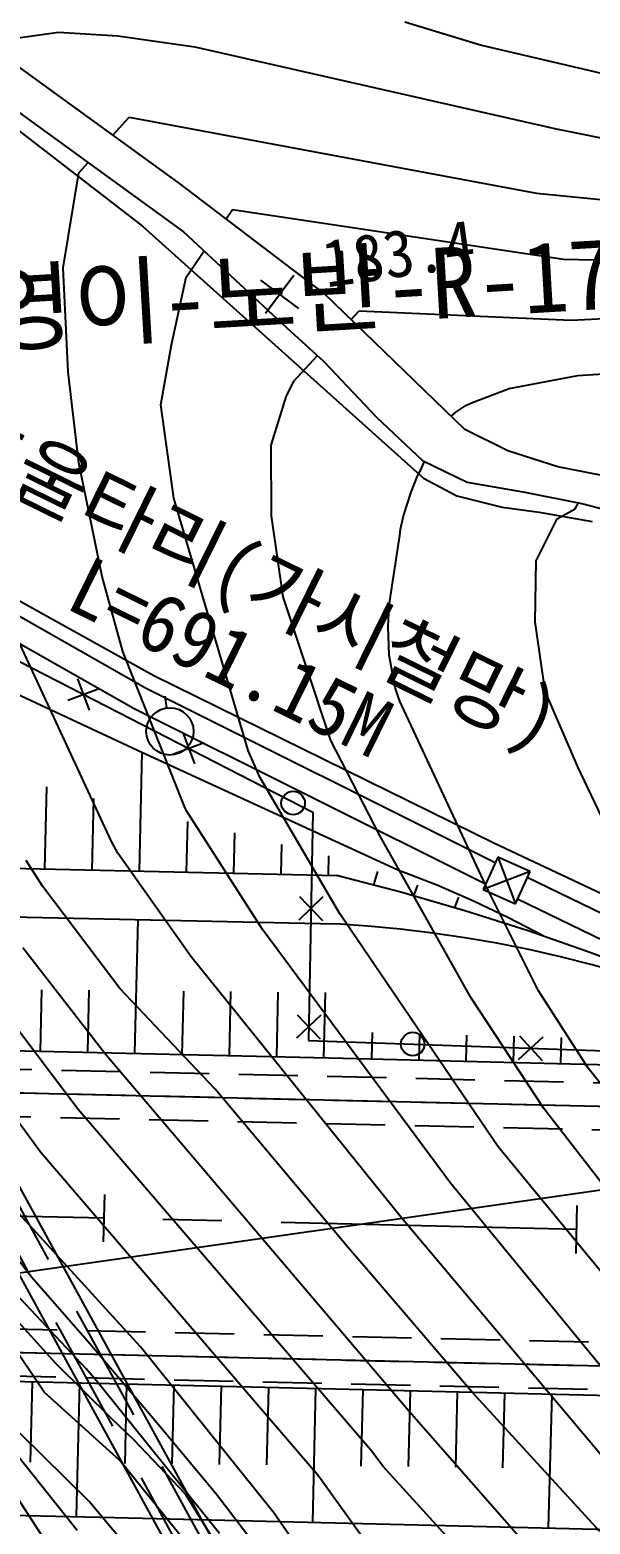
# Model space of a CAD drawing. Header units: millimetres. Extents: x 12262 to 13058, y 1103 to 1809.
# Drawn here: x 12924.6 to 12948.3, y 1471.8 to 1535.1 of the extents above; entities that cross this region are included whole.
import ezdxf
from ezdxf.xclip import XClip

# ---------------------------------------------------------------- set-up
doc = ezdxf.new("R2010")
doc.units = ezdxf.units.MM
doc.header["$LTSCALE"] = 10
doc.header["$MEASUREMENT"] = 0
doc.header["$XCLIPFRAME"] = 2
for name, pattern in [('CENTER', [2, 1.25, -0.25, 0.25, -0.25]), ('DASHED', [0.75, 0.5, -0.25]), ('HIDDEN', [0.375, 0.25, -0.125])]:
    doc.linetypes.add(name, pattern=pattern)
doc.layers.add('TZ-BASE', color=253, linetype='Continuous')
doc.layers.add('TZ-CABL', color=4, linetype='Continuous')
doc.styles.add('HANA', font='GulimChe.ttf')
doc.styles.get("Standard").update_dxf_attribs({"font": 'GulimChe.ttf'})
doc.linetypes.add('XXO_LINE', pattern='A,2.5,["X",Standard,S=1,R=0,X=-1,Y=-0.5],5,["X",Standard,S=1,R=0,X=-1,Y=-0.5],5,-0.5,[133,GulimChe.ttf,S=0.5,R=0,X=-0.5,Y=0],-0.5,2.5', length=16)
doc.linetypes.add('ZIGZAG', pattern='A,0.0001,-0.2,[131,ltypeshp.shx,S=0.2,R=0,X=-0.2,Y=0],-0.4,[131,ltypeshp.shx,S=0.2,R=180,X=0.2,Y=0],-0.2', length=0.8001)

# ---------------------------------------------------------------- blocks, each defined once
blk = doc.blocks.new('JD-GJG5SREGSF3')
at = {"layer": 'TZ-BASE'}
for p, q in [((562.927, 59.826, -67.88), (581.537, 45.461, -67.88)), ((592.641, 54.107, -75), (595.892, 53.128, -75)), ((576.278, 53.429, -74), (577.996, 53.675, -74)), ((577.996, 53.675, -74), (580.494, 53.516, -74)), ((580.494, 53.516, -74), (583.757, 53.054, -74)), ((595.892, 53.128, -75), (612.395, 49.237, -75)), ((599.37, -37.23), (549.968, 52.955)), ((572.643, 52.936, -68.111), (583.282, 45.219, -68.111)), ((583.101, 47.276, -75.681), (575.906, 52.505, -75.681)), ((583.757, 53.054, -74), (599.047, 49.577, -74)), ((597.792, -38.095), (548.389, 52.09)), ((580.295, 49.316, -73), (580.985, 50.08, -73)), ((580.985, 50.08, -73), (598.222, 46.864, -73)), ((599.047, 49.577, -74), (622.382, 44.974, -74)), ((578.848, 47.713, -73), (579.242, 48.15, -73)), ((578.183, 43.7, -73), (578.848, 47.713, -73)), ((589.231, 42.618, -75.681), (583.101, 47.276, -75.681)), ((598.222, 46.864, -73), (604.465, 46.235, -73)), ((585.085, 45.769, -72), (585.359, 46.169, -72)), ((585.359, 46.169, -72), (599.353, 44.068, -72)), ((581.537, 45.461, -67.88), (593.441, 34.796, -67.88)), ((583.282, 45.219, -68.111), (587.653, 41.164, -68.111)), ((583.396, 43.31, -72), (584.152, 44.412, -72)), ((578.4, 39.297, -73), (578.183, 43.7, -73)), ((599.353, 44.068, -72), (603.361, 43.966, -72)), ((582.775, 40.438, -72), (583.396, 43.31, -72)), ((586.542, 43.183, -71.613), (588.142, 41.983, -71.613)), ((586.742, 41.783, -71.613), (587.942, 43.383, -71.613)), ((595.188, 36.862, -75.681), (589.231, 42.618, -75.681)), ((590.373, 41.514, -71), (590.716, 41.881, -71)), ((590.716, 41.881, -71), (599.686, 41.482, -71)), ((587.653, 41.164, -68.111), (589.214, 39.741, -68.111)), ((599.686, 41.482, -71), (602.326, 41.626, -71)), ((582.313, 37.897, -72), (582.775, 40.438, -72)), ((587.944, 38.908, -71), (588.947, 39.984, -71)), ((578.847, 35.443, -73), (578.4, 39.297, -73)), ((589.214, 39.741, -68.111), (591.449, 37.379, -68.111)), ((599.97, 39.143, -70), (602.449, 39.308, -70)), ((587.626, 38.244, -71), (587.944, 38.908, -71)), ((595.47, 37.987, -70), (597.058, 38.593, -70)), ((597.058, 38.593, -70), (599.97, 39.143, -70)), ((586.991, 36.194, -71), (587.626, 38.244, -71)), ((595.222, 37.873, -70), (595.47, 37.987, -70)), ((582.876, 33.956, -72), (582.313, 37.897, -72)), ((591.449, 37.379, -68.111), (593.396, 35.543, -68.111)), ((594.606, 37.424, -70), (594.802, 37.593, -70)), ((594.802, 37.593, -70), (595.222, 37.873, -70)), ((561.895, 37.152), (581.668, 25.927)), ((597.009, 35.953, -75.681), (595.188, 36.862, -75.681)), ((561.397, 36.284), (581.198, 25.044)), ((587.005, 33.205, -71), (586.991, 36.194, -71)), ((579.843, 30.636, -73), (578.847, 35.443, -73)), ((593.396, 35.543, -68.111), (595.281, 34.626, -68.111)), ((593.412, 35.351, -70), (593.477, 35.504, -70)), ((599.119, 35.281, -75.681), (597.009, 35.953, -75.681)), ((592.916, 34.212, -70), (593.174, 34.854, -70)), ((593.174, 34.854, -70), (593.238, 35.015, -70)), ((593.238, 35.015, -70), (593.321, 35.151, -70)), ((593.321, 35.151, -70), (593.412, 35.351, -70)), ((593.441, 34.796, -67.88), (594.841, 34.052, -67.88)), ((601.57, 34.794, -75.681), (599.119, 35.281, -75.681)), ((592.585, 33.199, -70), (592.916, 34.212, -70)), ((595.281, 34.626, -68.111), (597.72, 34.203, -68.111)), ((597.72, 34.203, -68.111), (600.13, 33.722, -68.111)), ((586.017, 23.274, -72), (582.876, 33.956, -72)), ((594.841, 34.052, -67.88), (596.765, 33.574, -67.88)), ((596.765, 33.574, -67.88), (598.324, 33.358, -67.88)), ((599.855, 33.495, -69), (599.993, 33.75, -69)), ((600.13, 33.722, -68.111), (602.625, 33.081, -68.111)), ((587.496, 29.77, -71), (587.005, 33.205, -71)), ((592.467, 32.645, -70), (592.585, 33.199, -70)), ((598.209, 31.3, -69), (599.09, 33.076, -69)), ((598.324, 33.358, -67.88), (600.576, 32.962, -67.88)), ((599.09, 33.076, -69), (599.855, 33.495, -69)), ((591.979, 29.43, -70), (592.428, 32.375, -70)), ((592.428, 32.375, -70), (592.467, 32.645, -70)), ((598.166, 28.716, -69), (598.209, 31.3, -69)), ((565.578, 30.629, 255), (581.517, 23.202, 255)), ((580.71, 27.46, -73), (579.843, 30.636, -73)), ((575.145, 30.263), (582.026, 26.449)), ((589.465, 23.828, -71), (587.496, 29.77, -71)), ((580.232, 19.425, -74), (575.728, 29.12, -74)), ((591.936, 28.505, -70), (591.979, 29.43, -70)), ((591.983, 27.313, -70), (591.936, 28.505, -70)), ((598.585, 25.786, -69), (598.166, 28.716, -69)), ((583.347, 20.83, -73), (580.71, 27.46, -73)), ((592.238, 25.944, -70), (591.983, 27.313, -70)), ((581.668, 25.927), (596.472, 18.535)), ((582.026, 26.449), (596.443, 19.349)), ((592.415, 25.39, -70), (592.238, 25.944, -70)), ((582.491, 25.567, -72.116), (582.562, 25.072, -72.116)), ((596.074, 17.559, -70), (592.415, 25.39, -70)), ((599.971, 22.581, -69), (598.585, 25.786, -69)), ((581.198, 25.044), (596.06, 17.623)), ((589.5, 23.726, -71), (589.465, 23.828, -71)), ((591.597, 19.644, -71), (589.5, 23.726, -71)), ((581.517, 23.202, -255), (581.396, 18.168, -255)), ((581.517, 23.202, 255), (592.509, 18.153, 255)), ((586.505, 22.151, -72), (586.017, 23.274, -72)), ((589.899, 16.367, -72), (586.505, 22.151, -72)), ((604.547, 12.924, -69), (599.971, 22.581, -69)), ((577.481, 21.731, -255), (577.397, 18.257, -255)), ((579.469, 21.245, -255), (579.396, 18.212, -255)), ((583.401, 20.718, -73), (583.347, 20.83, -73)), ((583.447, 20.273, -255), (583.395, 18.124, -255)), ((586.616, 15.704, -73), (583.401, 20.718, -73)), ((585.436, 19.786, -255), (585.395, 18.08, -255)), ((595.442, 12.824, -71), (591.597, 19.644, -71)), ((580.499, 18.932, -74), (580.232, 19.425, -74)), ((587.425, 19.3, -255), (587.394, 18.036, -255)), ((596.443, 19.349), (605.959, 14.864)), ((81.905, -69.474), (700.519, 18.903)), ((561.007, 18.618, -255), (589.759, 17.983, -255)), ((577.314, 17.529, -75), (576.618, 18.62, -75)), ((583.603, 14.545, -74), (580.499, 18.932, -74)), ((589.414, 18.814, -255), (589.394, 17.992, -255)), ((596.575, 18.762), (595.958, 17.395)), ((596.575, 18.762), (597.325, 16.778)), ((597.942, 18.145), (596.575, 18.762)), ((591.334, 17.583), (591.506, 18.148, 13.52)), ((597.942, 18.145), (595.958, 17.395)), ((597.325, 16.778), (597.942, 18.145)), ((603.988, 14.901, -251.503), (597.827, 17.891, -254.615)), ((580.589, 13.202, -75), (577.314, 17.529, -75)), ((593.179, 17.572, -59.31), (593.016, 17.126, -71)), ((595.958, 17.395), (597.325, 16.778)), ((598.295, 13.103, -70), (596.074, 17.559, -70)), ((560.962, 16.569, -255), (589.706, 15.934, -255)), ((594.912, 17.07, -59.31), (594.749, 16.624, -71)), ((603.577, 13.992, -255), (597.416, 16.98, -255)), ((581.346, 16.119, -255), (581.21, 10.46, -255)), ((596.591, 6.495, -72), (589.899, 16.367, -72)), ((594.579, 4.957, -73), (586.616, 15.704, -73)), ((580.002, 10.374, -76), (576.481, 14.928, -76)), ((592.499, 3.499, -74), (583.603, 14.545, -74)), ((578.825, 8.086, -77), (575.041, 13.08, -77)), ((577.274, 13.148, -255), (577.211, 10.549, -255)), ((579.274, 13.128, -255), (579.21, 10.505, -255)), ((584.615, 8.94, -75), (580.589, 13.202, -75)), ((583.274, 13.087, -255), (583.209, 10.411, -255)), ((585.274, 13.067, -255), (585.209, 10.363, -255)), ((587.274, 13.047, -255), (587.208, 10.315, -255)), ((589.274, 13.026, -255), (589.208, 10.267, -255)), ((598.524, 8.127, -71), (595.442, 12.824, -71)), ((600.402, 9.827, -70), (598.295, 13.103, -70)), ((577.225, 6.273, -78), (573.491, 11.36, -78)), ((591.261, 11.337, -255), (591.232, 10.218, -255)), ((593.261, 11.285, -255), (593.232, 10.17, -255)), ((595.26, 11.232, -255), (595.231, 10.122, -255)), ((597.259, 11.18, -255), (597.23, 10.073, -255)), ((599.259, 11.128, -255), (599.23, 10.025, -255)), ((592.827, -4.696, -76), (580.002, 10.374, -76)), ((603.29, 6.209, -70), (600.402, 9.827, -70)), ((577.383, -3.882, -81), (568.649, 9.02, -81)), ((590.304, 2.162, -75), (584.615, 8.94, -75)), ((591.21, -6.336, -77), (578.825, 8.086, -77)), ((607.036, -2.896, -71), (598.524, 8.127, -71)), ((603.101, -1.415, -72), (596.591, 6.495, -72)), ((588.959, -7.394, -78), (577.225, 6.273, -78)), ((579.931, 4.479), (579.885, 2.48)), ((603.683, -6.138, -73), (594.579, 4.957, -73)), ((576.865, 0.973, -67.88), (574.312, 4.248, -67.88)), ((581.463, -1.97, -79), (576.03, 3.987, -79)), ((599.923, 4.018), (599.883, 1.981)), ((602.852, -8.82, -74), (592.499, 3.499, -74)), ((579.166, -2.902, -80), (574.313, 2.258, -80)), ((591.18, 1.152, -75), (590.304, 2.162, -75)), ((579.313, -1.842, -67.88), (576.865, 0.973, -67.88)), ((595.482, -3.867, -75), (591.18, 1.152, -75)), ((576.03, -0.626, -255), (577.867, -2.659, -255)), ((582.154, -5.178, -67.88), (579.313, -1.842, -67.88)), ((587.104, -8.983, -79), (581.463, -1.97, -79)), ((577.867, -2.659, -255), (580.231, -4.997, -255)), ((579.604, -3.407, -80), (579.166, -2.902, -80)), ((576.873, -3.447, -255), (576.791, -6.852, -255)), ((578.873, -3.491, -255), (578.736, -9.15, -255)), ((584.808, -9.864, -80), (579.604, -3.407, -80)), ((580.872, -3.536, -255), (580.791, -6.897, -255)), ((582.872, -3.584, -255), (582.791, -6.92, -255)), ((584.871, -3.633, -255), (584.791, -6.942, -255)), ((586.871, -3.681, -255), (586.792, -6.965, -255)), ((588.87, -3.729, -255), (588.734, -9.387, -255)), ((590.867, -3.777, -255), (590.783, -7.01, -255)), ((580.59, -6.775, -81), (577.383, -3.882, -81)), ((592.866, -3.825, -255), (592.783, -7.033, -255)), ((594.866, -3.874, -255), (594.783, -7.055, -255)), ((600.903, -9.786, -75), (595.482, -3.867, -75)), ((596.865, -3.922, -255), (596.783, -7.078, -255)), ((598.865, -3.97, -255), (598.717, -9.628, -255)), ((578.778, -9.734, -82), (574.58, -4.469, -82)), ((580.231, -4.997, -255), (581.167, -5.889, -255)), ((601.611, -14.706, -76), (592.827, -4.696, -76)), ((579.28, -8.507, -80.172), (576.355, -5.625, -80.172)), ((584.676, -8.216, -67.88), (582.154, -5.178, -67.88)), ((581.167, -5.889, -255), (583.348, -8.18, -255)), ((583.419, -10.281, -81), (580.59, -6.775, -81)), ((591.731, -7.03, -77), (591.21, -6.336, -77)), ((592.509, -12.327, -78), (588.959, -7.394, -78)), ((601.33, -17.564, -77), (591.731, -7.03, -77)), ((584.018, -20.343, -83), (576.132, -8.157, -83)), ((583.348, -8.18, -255), (584.712, -10.401, -255)), ((587.331, -11.673, -67.88), (584.676, -8.216, -67.88)), ((560.403, -8.745, -255), (580.373, -9.186, -255)), ((581.88, -11.597, -80.172), (579.28, -8.507, -80.172)), ((580.373, -9.186, -255), (621.561, -10.179, -255)), ((590.974, -14.603, -79), (587.104, -8.983, -79))]:
    blk.add_line(p, q, dxfattribs=at)
at = {"layer": 'TZ-BASE', "linetype": 'DASHED'}
for p, q in [((598.311, -38.21), (548.572, 52.589)), ((599.188, -37.729), (549.449, 53.07))]:
    blk.add_line(p, q, dxfattribs=at)
at = {"layer": 'TZ-BASE', "ltscale": 0.2}
for p, q in [((543.916, 43.671), (588.75, 20.666)), ((578.797, 26.309), (579.29, 24.984)), ((578.381, 25.4), (579.706, 25.893)), ((583.244, 24.031), (583.738, 22.705)), ((582.828, 23.121), (584.154, 23.615)), ((588.75, 20.666), (588.565, 11)), ((588.181, 17.092), (589.162, 16.073)), ((589.181, 17.073), (588.162, 16.093)), ((589.086, 12.074), (588.067, 11.094)), ((588.086, 12.093), (589.067, 11.074)), ((588.565, 11), (610.684, 10.238)), ((597.459, 10.193), (598.493, 11.158)), ((597.493, 11.193), (598.458, 10.159))]:
    blk.add_line(p, q, dxfattribs=at)
at = {"layer": 'TZ-BASE', "linetype": 'CENTER', "flags": 128}
blk.add_lwpolyline([(699.857, 0, 0.015501), (79.961, 2.48, 0.002), (0, 0)], format="xyb", dxfattribs=at)
at = {"layer": 'TZ-BASE'}
blk.add_circle((582.703, 24.082, -72.116), 1, dxfattribs=at)
at = {"layer": 'TZ-BASE', "ltscale": 0.2}
for centre in [(587.917, 21.047), (592.978, 10.848)]:
    blk.add_circle(centre, 0.5, dxfattribs=at)
at = {"layer": 'TZ-BASE'}
for centre, radius, start, end in [((564.938, -82.946), 103.936, 63.78667, 76.18381), ((576.806, -24.229, -255), 45.198, 61.32278, 69.67034), ((586.724, -37.756), 53.773, 63.34334, 86.82088), ((349.929, -9993.876), 10007, 87.9946477, 91.356978), ((349.929, -9993.876), 9993, 87.9946477, 91.3568963)]:
    blk.add_arc(centre, radius, start, end, dxfattribs=at)
at = {"layer": 'TZ-BASE', "style": 'HANA'}
for s, height, rotation, p in [("FCR-102-영이-노반-R-175('05.12.05)", 3, 3.37044, (559.453, 39.507, -31.09)), ('183.4', 2, 8.13044, (589.321, 42.866, -71.613))]:
    blk.add_text(s, height=height, rotation=rotation, dxfattribs=at).set_placement(p)
at = {"layer": 'TZ-BASE', "linetype": 'XXO_LINE', "style": 'HANA'}
for s, p in [('방호울타리(가시철망)', (570.169, 37.111, -72)), ('L=691.15M', (578.203, 29.332, -582))]:
    blk.add_text(s, height=2.5, rotation=333.78028, dxfattribs=at).set_placement(p)

msp = doc.modelspace()

# ---------------------------------------------------------------- linework, layer by layer
at = {"layer": 'TZ-CABL', "linetype": 'HIDDEN'}
for points in [[(12854.657, 1492.675), (13000.989, 1489.315)], [(12854.887, 1491.67), (13000.713, 1488.321)], [(12854.611, 1490.676), (13000.944, 1487.316)], [(13000.68, 1478.319), (12854.48, 1481.677)], [(13000.404, 1477.325), (12854.71, 1480.671)], [(13000.635, 1476.32), (12854.434, 1479.677)]]:
    msp.add_lwpolyline(points, dxfattribs=at)
at = {"layer": 'TZ-CABL', "linetype": 'ZIGZAG', "ltscale": 0.5}
for points in [[(12854.887, 1491.67), (13000.713, 1488.321)], [(13000.404, 1477.325), (12854.71, 1480.671)]]:
    msp.add_lwpolyline(points, dxfattribs=at)

# ---------------------------------------------------------------- block references
at = {"layer": 'TZ-BASE'}
ref = msp.add_blockref('JD-GJG5SREGSF3', (12347.772, 1481.296), dxfattribs=at)
XClip(ref).set_block_clipping_path([(702.4831646336, 75.0000000057), (697.2310198304, -74.9999999943), (2.6260725488, -75), (-2.6260722576, 75)])

doc.saveas('drawing.dxf')
